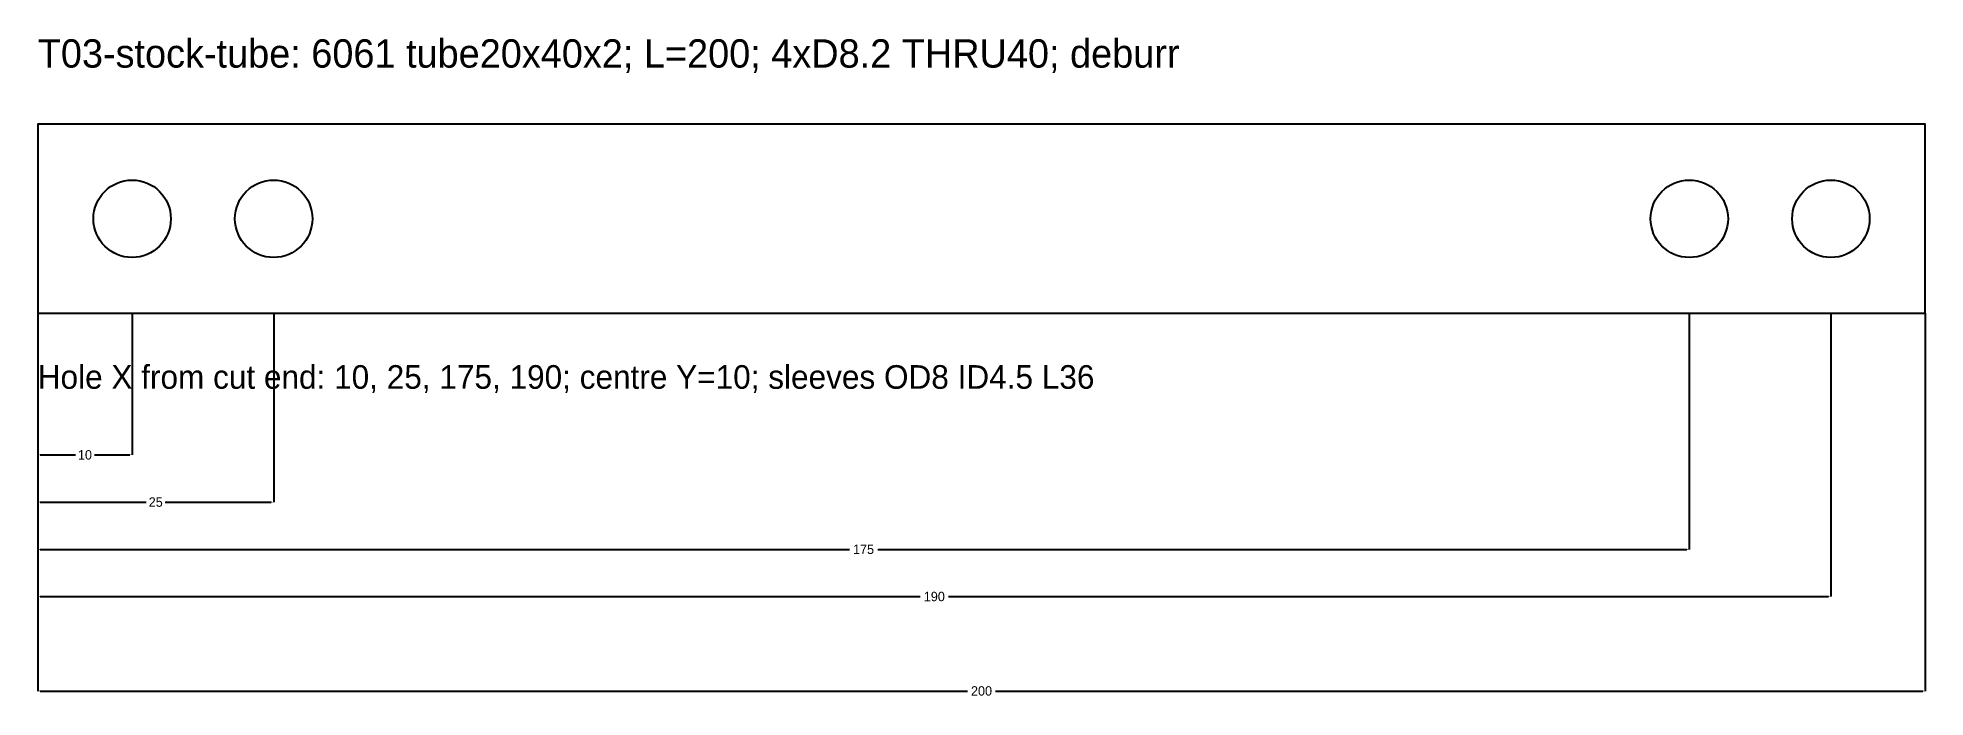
# Model space of a CAD drawing. Header units: millimetres. Extents: x 0 to 200, y -41 to 29.
import ezdxf

# ---------------------------------------------------------------- set-up
doc = ezdxf.new("R2010")
doc.units = ezdxf.units.MM
doc.dimstyles.get("Standard").update_dxf_attribs({"dimtxt": 2.5, "dimasz": 2.5, "dimexe": 1.25, "dimexo": 0.625, "dimtad": 1, "dimcen": 2.5, "dimazin": 3, "dimtfac": 1, "dimtmove": 0, "dimatfit": 3})

# ---------------------------------------------------------------- blocks, each defined once
blk = doc.blocks.new('_CLOSEDFILLED')
at = {"color": 0, "linetype": 'BYBLOCK'}
blk.add_solid([(-1, 0.16), (0, 0), (-1, -0.16)], dxfattribs=at)
blk = doc.blocks.new('*D1')
for p, q in [((0, 0), (0, -40)), ((200, 0), (200, -40)), ((0.25, -40), (98.5, -40)), ((101.5, -40), (199.75, -40))]:
    blk.add_line(p, q)
at = {"layer": 'Defpoints'}
for p in [(0, 0), (200, 0), (0, -40)]:
    blk.add_point(p, dxfattribs=at)
at = {"xscale": 0.25, "yscale": 0.25, "rotation": 180}
blk.add_blockref('_CLOSEDFILLED', (0, -40), dxfattribs=at)
at = {"xscale": 0.25, "yscale": 0.25}
blk.add_blockref('_CLOSEDFILLED', (200, -40), dxfattribs=at)
at = {"insert": (100, -40), "char_height": 1, "attachment_point": 5}
blk.add_mtext('200', dxfattribs=at)
blk = doc.blocks.new('*D2')
for p, q in [((0, 0), (0, -15)), ((10, 0), (10, -15)), ((0.25, -15), (4, -15)), ((6, -15), (9.75, -15))]:
    blk.add_line(p, q)
at = {"layer": 'Defpoints'}
for p in [(0, 0), (10, 0), (0, -15)]:
    blk.add_point(p, dxfattribs=at)
at = {"xscale": 0.25, "yscale": 0.25, "rotation": 180}
blk.add_blockref('_CLOSEDFILLED', (0, -15), dxfattribs=at)
at = {"xscale": 0.25, "yscale": 0.25}
blk.add_blockref('_CLOSEDFILLED', (10, -15), dxfattribs=at)
at = {"insert": (5, -15), "char_height": 1, "attachment_point": 5}
blk.add_mtext('10', dxfattribs=at)
blk = doc.blocks.new('*D3')
for p, q in [((0, 0), (0, -20)), ((25, 0), (25, -20)), ((0.25, -20), (11.5, -20)), ((13.5, -20), (24.75, -20))]:
    blk.add_line(p, q)
at = {"layer": 'Defpoints'}
for p in [(0, 0), (25, 0), (0, -20)]:
    blk.add_point(p, dxfattribs=at)
at = {"xscale": 0.25, "yscale": 0.25, "rotation": 180}
blk.add_blockref('_CLOSEDFILLED', (0, -20), dxfattribs=at)
at = {"xscale": 0.25, "yscale": 0.25}
blk.add_blockref('_CLOSEDFILLED', (25, -20), dxfattribs=at)
at = {"insert": (12.5, -20), "char_height": 1, "attachment_point": 5}
blk.add_mtext('25', dxfattribs=at)
blk = doc.blocks.new('*D4')
for p, q in [((0, 0), (0, -25)), ((175, 0), (175, -25)), ((0.25, -25), (86, -25)), ((89, -25), (174.75, -25))]:
    blk.add_line(p, q)
at = {"layer": 'Defpoints'}
for p in [(0, 0), (175, 0), (0, -25)]:
    blk.add_point(p, dxfattribs=at)
at = {"xscale": 0.25, "yscale": 0.25, "rotation": 180}
blk.add_blockref('_CLOSEDFILLED', (0, -25), dxfattribs=at)
at = {"xscale": 0.25, "yscale": 0.25}
blk.add_blockref('_CLOSEDFILLED', (175, -25), dxfattribs=at)
at = {"insert": (87.5, -25), "char_height": 1, "attachment_point": 5}
blk.add_mtext('175', dxfattribs=at)
blk = doc.blocks.new('*D5')
for p, q in [((0, 0), (0, -30)), ((190, 0), (190, -30)), ((0.25, -30), (93.5, -30)), ((96.5, -30), (189.75, -30))]:
    blk.add_line(p, q)
at = {"layer": 'Defpoints'}
for p in [(0, 0), (190, 0), (0, -30)]:
    blk.add_point(p, dxfattribs=at)
at = {"xscale": 0.25, "yscale": 0.25, "rotation": 180}
blk.add_blockref('_CLOSEDFILLED', (0, -30), dxfattribs=at)
at = {"xscale": 0.25, "yscale": 0.25}
blk.add_blockref('_CLOSEDFILLED', (190, -30), dxfattribs=at)
at = {"insert": (95, -30), "char_height": 1, "attachment_point": 5}
blk.add_mtext('190', dxfattribs=at)

msp = doc.modelspace()

# ---------------------------------------------------------------- linework, layer by layer
msp.add_lwpolyline([(0, 0), (200, 0), (200, 20), (0, 20)], close=True)
for centre in [(10, 10), (25, 10), (175, 10), (190, 10)]:
    msp.add_circle(centre, 4.1)

# ---------------------------------------------------------------- texts
for s, height, p in [('T03-stock-tube: 6061 tube20x40x2; L=200; 4xD8.2 THRU40; deburr', 3, (0, 26)), ('Hole X from cut end: 10, 25, 175, 190; centre Y=10; sleeves OD8 ID4.5 L36', 2.5, (0, -8))]:
    msp.add_text(s, height=height).set_placement(p)

# ---------------------------------------------------------------- dimensions: what is measured, and where the dimension line sits
for base, p2, picture, middle in [((0, -40), (200, 0), '*D1', (100, -40)), ((0, -15), (10, 0), '*D2', (5, -15)), ((0, -20), (25, 0), '*D3', (12.5, -20)), ((0, -25), (175, 0), '*D4', (87.5, -25)), ((0, -30), (190, 0), '*D5', (95, -30))]:
    dim = msp.add_linear_dim(base=base, p1=(0, 0), p2=p2, dimstyle='Standard')
    dim.commit()
    dim.dimension.update_dxf_attribs({"geometry": picture, "text_midpoint": middle})

doc.saveas('drawing.dxf')
